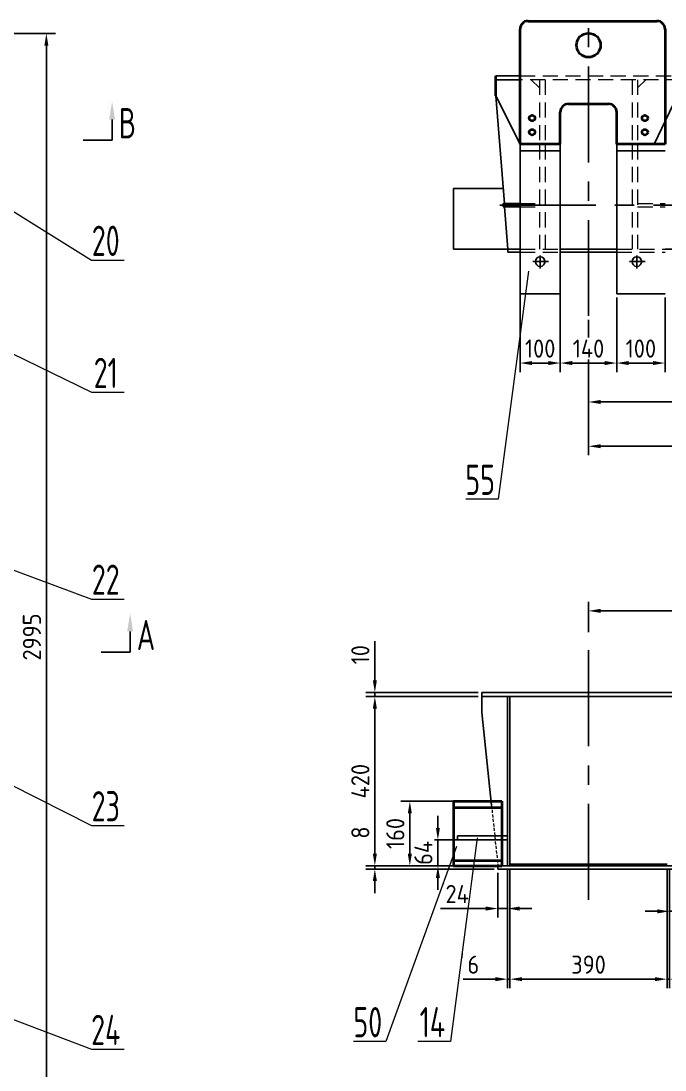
# Model space of a CAD drawing. Header units: millimetres. Extents: x 1747 to 2588, y -325 to 269.
# Drawn here: x 2061.3 to 2167.9, y -45.3 to 128.3 of the extents above; entities that cross this region are included whole.
import ezdxf
from ezdxf import colors
from ezdxf.entities.mleader import LeaderData, LeaderLine
from ezdxf.enums import TextEntityAlignment as Align
from ezdxf.math import Vec2, Vec3

# ---------------------------------------------------------------- set-up
doc = ezdxf.new("R2010")
doc.units = ezdxf.units.MM
doc.linetypes.add('CENTER', pattern=[50.8, 31.75, -6.35, 6.35, -6.35])
doc.linetypes.add('DASHED', pattern=[0.75, 0.5, -0.25])
for name, color, linetype, lineweight in [('1粗实线', 7, 'Continuous', 35), ('4虚线', 2, 'DASHED', 18), ('6标注', 6, 'Continuous', 18)]:
    doc.layers.add(name, color=color, linetype=linetype, lineweight=lineweight)
doc.layers.add('3中心线', color=1, linetype='CENTER')
doc.styles.get("Standard").update_dxf_attribs({"font": 'ISOCP.SHX', "bigfont": 'gbcbig.shx'})
doc.styles.add('wh_1', font='isocp.shx', dxfattribs={"bigfont": 'gbcbig.shx'})
doc.dimstyles.new('ISO-15', dxfattribs={"dimtxt": 3, "dimasz": 2, "dimexe": 1.5, "dimexo": 0.625, "dimgap": 0.9, "dimtad": 1, "dimlfac": 15, "dimdsep": 46, "dimtxsty": 'wh_1', "dimcen": 2.5, "dimadec": 0, "dimazin": 0, "dimtfac": 1, "dimtmove": 0, "dimatfit": 3, "dimfxl": 0.2, "dimtfill": 1, "dimarcsym": 0})

# ---------------------------------------------------------------- blocks, each defined once
blk = doc.blocks.new('*D385')
at = {"layer": '6标注', "color": 0, "lineweight": -2, "ltscale": 0.2, "transparency": 16777216}
for p, q in [((2155.22, 78.83), (2155.22, 63.72)), ((2238.55, 78.83), (2238.55, 63.72)), ((2157.22, 65.22), (2236.55, 65.22))]:
    blk.add_line(p, q, dxfattribs=at)
at = {"layer": '6标注', "color": 0, "ltscale": 0.2, "transparency": 16777216}
for points in [[(2157.22, 65.56), (2157.22, 64.89), (2155.22, 65.22)], [(2236.55, 65.56), (2236.55, 64.89), (2238.55, 65.22)]]:
    blk.add_solid(points, dxfattribs=at)
at = {"layer": 'Defpoints', "color": 0, "ltscale": 0.2, "transparency": 16777216}
for p in [(2155.22, 79.45), (2238.55, 79.45), (2238.55, 65.22)]:
    blk.add_point(p, dxfattribs=at)
at = {"layer": '6标注', "color": 0, "ltscale": 0.2, "transparency": 16777216, "insert": (2196.89, 67.62), "char_height": 3, "attachment_point": 5, "style": 'wh_1', "bg_fill": 3, "box_fill_scale": 1.1, "bg_fill_color": 256, "bg_fill_true_color": 13158600, "bg_fill_transparency": 0}
blk.add_mtext('1250', dxfattribs=at)
blk = doc.blocks.new('*D333')
at = {"layer": '6标注', "color": 0, "lineweight": -2, "ltscale": 0.2, "transparency": 16777216}
for p, q in [((2044.08, 126.18), (2066.98, 126.18)), ((2065.48, 124.18), (2065.48, -71.49)), ((2048.74, -73.49), (2066.98, -73.49))]:
    blk.add_line(p, q, dxfattribs=at)
at = {"layer": '6标注', "color": 0, "ltscale": 0.2, "transparency": 16777216}
for points in [[(2065.14, 124.18), (2065.81, 124.18), (2065.48, 126.18)], [(2065.14, -71.49), (2065.81, -71.49), (2065.48, -73.49)]]:
    blk.add_solid(points, dxfattribs=at)
at = {"layer": 'Defpoints', "color": 0, "ltscale": 0.2, "transparency": 16777216}
for p in [(2043.45, 126.18), (2048.12, -73.49), (2065.48, -73.49)]:
    blk.add_point(p, dxfattribs=at)
at = {"layer": '6标注', "color": 0, "ltscale": 0.2, "transparency": 16777216, "insert": (2063.08, 26.34), "char_height": 3, "attachment_point": 5, "rotation": 90, "style": 'wh_1', "bg_fill": 3, "box_fill_scale": 1.1, "bg_fill_color": 256, "bg_fill_true_color": 13158600, "bg_fill_transparency": 0}
blk.add_mtext('2995', dxfattribs=at)
blk = doc.blocks.new('*D194')
at = {"layer": '6标注', "color": 0, "lineweight": -2, "ltscale": 0.2, "transparency": 16777216}
for p, q in [((2155.22, 78.2), (2155.22, 56.4)), ((2321.89, 74.58), (2321.89, 56.4)), ((2157.22, 57.9), (2319.89, 57.9))]:
    blk.add_line(p, q, dxfattribs=at)
at = {"layer": '6标注', "color": 0, "ltscale": 0.2, "transparency": 16777216}
for points in [[(2157.22, 58.23), (2157.22, 57.57), (2155.22, 57.9)], [(2319.89, 58.23), (2319.89, 57.57), (2321.89, 57.9)]]:
    blk.add_solid(points, dxfattribs=at)
at = {"layer": 'Defpoints', "color": 0, "ltscale": 0.2, "transparency": 16777216}
for p in [(2155.22, 78.83), (2321.89, 75.2), (2321.89, 57.9)]:
    blk.add_point(p, dxfattribs=at)
at = {"layer": '6标注', "color": 0, "ltscale": 0.2, "transparency": 16777216, "insert": (2238.55, 60.4), "char_height": 3, "attachment_point": 5, "style": 'wh_1', "bg_fill": 3, "box_fill_scale": 1.1, "bg_fill_color": 256, "bg_fill_true_color": 13158600, "bg_fill_transparency": 0}
blk.add_mtext('轨 距 2500%%P2.2', dxfattribs=at)
blk = doc.blocks.new('*D195')
at = {"layer": '6标注', "color": 0, "lineweight": -2, "ltscale": 0.2, "transparency": 16777216}
for p, q in [((2150.55, 85.16), (2150.55, 70.16)), ((2159.89, 78.49), (2159.89, 70.16)), ((2152.55, 71.66), (2157.89, 71.66))]:
    blk.add_line(p, q, dxfattribs=at)
at = {"layer": '6标注', "color": 0, "ltscale": 0.2, "transparency": 16777216}
for points in [[(2152.55, 72), (2152.55, 71.33), (2150.55, 71.66)], [(2157.89, 72), (2157.89, 71.33), (2159.89, 71.66)]]:
    blk.add_solid(points, dxfattribs=at)
at = {"layer": 'Defpoints', "color": 0, "ltscale": 0.2, "transparency": 16777216}
for p in [(2150.55, 85.78), (2159.89, 79.12), (2159.89, 71.66)]:
    blk.add_point(p, dxfattribs=at)
at = {"layer": '6标注', "color": 0, "ltscale": 0.2, "transparency": 16777216, "insert": (2155.22, 74.06), "char_height": 3, "attachment_point": 5, "style": 'wh_1', "bg_fill": 3, "box_fill_scale": 1.1, "bg_fill_color": 256, "bg_fill_true_color": 13158600, "bg_fill_transparency": 0}
blk.add_mtext('140', dxfattribs=at)
blk = doc.blocks.new('*D196')
at = {"layer": '6标注', "color": 0, "lineweight": -2, "ltscale": 0.2, "transparency": 16777216}
for p, q in [((2143.89, 85.16), (2143.89, 70.16)), ((2150.55, 85.16), (2150.55, 70.16)), ((2145.89, 71.66), (2148.55, 71.66))]:
    blk.add_line(p, q, dxfattribs=at)
at = {"layer": '6标注', "color": 0, "ltscale": 0.2, "transparency": 16777216}
for points in [[(2145.89, 72), (2145.89, 71.33), (2143.89, 71.66)], [(2148.55, 72), (2148.55, 71.33), (2150.55, 71.66)]]:
    blk.add_solid(points, dxfattribs=at)
at = {"layer": 'Defpoints', "color": 0, "ltscale": 0.2, "transparency": 16777216}
for p in [(2143.89, 85.78), (2150.55, 85.78)]:
    blk.add_point(p, dxfattribs=at)
at = {"layer": '6标注', "color": 0, "ltscale": 0.2, "transparency": 16777216, "insert": (2147.22, 74.06), "char_height": 3, "attachment_point": 5, "style": 'wh_1', "bg_fill": 3, "box_fill_scale": 1.1, "bg_fill_color": 256, "bg_fill_true_color": 13158600, "bg_fill_transparency": 0}
blk.add_mtext('100', dxfattribs=at)
at = {"layer": 'Defpoints', "color": 0, "ltscale": 0.2, "transparency": 16777216}
blk.add_point((2150.55, 71.66), dxfattribs=at)
blk = doc.blocks.new('*D197')
at = {"layer": '6标注', "color": 0, "lineweight": -2, "ltscale": 0.2, "transparency": 16777216}
for p, q in [((2159.89, 82.49), (2159.89, 70.16)), ((2167.89, 82.49), (2167.89, 70.16)), ((2161.89, 71.66), (2165.89, 71.66))]:
    blk.add_line(p, q, dxfattribs=at)
at = {"layer": '6标注', "color": 0, "ltscale": 0.2, "transparency": 16777216}
for points in [[(2161.89, 72), (2161.89, 71.33), (2159.89, 71.66)], [(2165.89, 72), (2165.89, 71.33), (2167.89, 71.66)]]:
    blk.add_solid(points, dxfattribs=at)
at = {"layer": 'Defpoints', "color": 0, "ltscale": 0.2, "transparency": 16777216}
for p in [(2159.89, 83.12), (2167.89, 83.12), (2167.89, 71.66)]:
    blk.add_point(p, dxfattribs=at)
at = {"layer": '6标注', "color": 7, "ltscale": 0.2, "transparency": 16777216, "insert": (2163.89, 74.06), "char_height": 3, "attachment_point": 5, "style": 'wh_1', "bg_fill": 3, "box_fill_scale": 1.1, "bg_fill_color": 256, "bg_fill_true_color": 13158600, "bg_fill_transparency": 0}
blk.add_mtext('100', dxfattribs=at)
blk = doc.blocks.new('*D221')
at = {"layer": '6标注', "color": 0, "lineweight": -2, "ltscale": 0.2, "transparency": 16777216}
for p, q in [((2141.82, -12.13), (2141.82, -31.76)), ((2142.22, -12.13), (2142.22, -31.76)), ((2139.82, -30.26), (2134.49, -30.26)), ((2142.22, -30.26), (2141.82, -30.26)), ((2144.22, -30.26), (2146.22, -30.26))]:
    blk.add_line(p, q, dxfattribs=at)
at = {"layer": '6标注', "color": 0, "ltscale": 0.2, "transparency": 16777216}
for points in [[(2139.82, -29.93), (2139.82, -30.6), (2141.82, -30.26)], [(2144.22, -29.93), (2144.22, -30.6), (2142.22, -30.26)]]:
    blk.add_solid(points, dxfattribs=at)
at = {"layer": 'Defpoints', "color": 0, "ltscale": 0.2, "transparency": 16777216}
for p in [(2141.82, -11.51), (2142.22, -11.51), (2141.82, -30.26)]:
    blk.add_point(p, dxfattribs=at)
at = {"layer": '6标注', "color": 0, "ltscale": 0.2, "transparency": 16777216, "insert": (2136.16, -27.86), "char_height": 3, "attachment_point": 5, "style": 'wh_1', "bg_fill": 3, "box_fill_scale": 1.1, "bg_fill_color": 256, "bg_fill_true_color": 13158600, "bg_fill_transparency": 0}
blk.add_mtext('6', dxfattribs=at)
blk = doc.blocks.new('*D222')
at = {"layer": '6标注', "color": 0, "lineweight": -2, "ltscale": 0.2, "transparency": 16777216}
for p, q in [((2168.22, -12.13), (2168.22, -31.76)), ((2168.62, -12.13), (2168.62, -31.76)), ((2166.22, -30.26), (2164.22, -30.26)), ((2168.22, -30.26), (2168.62, -30.26)), ((2170.62, -30.26), (2175.95, -30.26))]:
    blk.add_line(p, q, dxfattribs=at)
at = {"layer": '6标注', "color": 0, "ltscale": 0.2, "transparency": 16777216}
for points in [[(2166.22, -29.93), (2166.22, -30.6), (2168.22, -30.26)], [(2170.62, -29.93), (2170.62, -30.6), (2168.62, -30.26)]]:
    blk.add_solid(points, dxfattribs=at)
at = {"layer": 'Defpoints', "color": 0, "ltscale": 0.2, "transparency": 16777216}
for p in [(2168.22, -11.51), (2168.62, -11.51), (2168.62, -30.26)]:
    blk.add_point(p, dxfattribs=at)
at = {"layer": '6标注', "color": 0, "ltscale": 0.2, "transparency": 16777216, "insert": (2174.28, -27.86), "char_height": 3, "attachment_point": 5, "style": 'wh_1', "bg_fill": 3, "box_fill_scale": 1.1, "bg_fill_color": 256, "bg_fill_true_color": 13158600, "bg_fill_transparency": 0}
blk.add_mtext('6', dxfattribs=at)
blk = doc.blocks.new('*D223')
at = {"layer": '6标注', "color": 0, "lineweight": -2, "ltscale": 0.2, "transparency": 16777216}
for p, q in [((2119.85, 19.16), (2119.85, 25.66)), ((2136.93, 17.16), (2118.35, 17.16)), ((2136.93, 16.49), (2118.35, 16.49)), ((2119.85, 16.49), (2119.85, 17.16)), ((2119.85, 14.49), (2119.85, 12.49))]:
    blk.add_line(p, q, dxfattribs=at)
at = {"layer": '6标注', "color": 0, "ltscale": 0.2, "transparency": 16777216}
for points in [[(2119.52, 19.16), (2120.19, 19.16), (2119.85, 17.16)], [(2119.52, 14.49), (2120.19, 14.49), (2119.85, 16.49)]]:
    blk.add_solid(points, dxfattribs=at)
at = {"layer": 'Defpoints', "color": 0, "ltscale": 0.2, "transparency": 16777216}
for p in [(2119.85, 17.16), (2137.55, 17.16), (2137.55, 16.49)]:
    blk.add_point(p, dxfattribs=at)
at = {"layer": '6标注', "color": 0, "ltscale": 0.2, "transparency": 16777216, "insert": (2117.45, 23.41), "char_height": 3, "attachment_point": 5, "rotation": 90, "style": 'wh_1', "bg_fill": 3, "box_fill_scale": 1.1, "bg_fill_color": 256, "bg_fill_true_color": 13158600, "bg_fill_transparency": 0}
blk.add_mtext('10', dxfattribs=at)
blk = doc.blocks.new('*D224')
at = {"layer": '6标注', "color": 0, "lineweight": -2, "ltscale": 0.2, "transparency": 16777216}
for p, q in [((2136.93, 16.49), (2118.35, 16.49)), ((2119.85, 14.49), (2119.85, -9.51)), ((2141.2, -11.51), (2118.35, -11.51))]:
    blk.add_line(p, q, dxfattribs=at)
at = {"layer": '6标注', "color": 0, "ltscale": 0.2, "transparency": 16777216}
for points in [[(2119.52, 14.49), (2120.19, 14.49), (2119.85, 16.49)], [(2119.52, -9.51), (2120.19, -9.51), (2119.85, -11.51)]]:
    blk.add_solid(points, dxfattribs=at)
at = {"layer": 'Defpoints', "color": 0, "ltscale": 0.2, "transparency": 16777216}
for p in [(2137.55, 16.49), (2119.85, -11.51), (2141.82, -11.51)]:
    blk.add_point(p, dxfattribs=at)
at = {"layer": '6标注', "color": 0, "ltscale": 0.2, "transparency": 16777216, "insert": (2117.45, 2.49), "char_height": 3, "attachment_point": 5, "rotation": 90, "style": 'wh_1', "bg_fill": 3, "box_fill_scale": 1.1, "bg_fill_color": 256, "bg_fill_true_color": 13158600, "bg_fill_transparency": 0}
blk.add_mtext('420', dxfattribs=at)
blk = doc.blocks.new('*D225')
at = {"layer": '6标注', "color": 0, "lineweight": -2, "ltscale": 0.2, "transparency": 16777216}
for p, q in [((2119.85, -9.51), (2119.85, -4.51)), ((2139.6, -11.51), (2118.35, -11.51)), ((2139.6, -12.04), (2118.35, -12.04)), ((2119.85, -12.04), (2119.85, -11.51)), ((2119.85, -14.04), (2119.85, -16.04))]:
    blk.add_line(p, q, dxfattribs=at)
at = {"layer": '6标注', "color": 0, "ltscale": 0.2, "transparency": 16777216}
for points in [[(2119.52, -9.51), (2120.19, -9.51), (2119.85, -11.51)], [(2119.52, -14.04), (2120.19, -14.04), (2119.85, -12.04)]]:
    blk.add_solid(points, dxfattribs=at)
at = {"layer": 'Defpoints', "color": 0, "ltscale": 0.2, "transparency": 16777216}
for p in [(2119.85, -11.51), (2140.22, -11.51), (2140.22, -12.04)]:
    blk.add_point(p, dxfattribs=at)
at = {"layer": '6标注', "color": 0, "ltscale": 0.2, "transparency": 16777216, "insert": (2117.45, -6.01), "char_height": 3, "attachment_point": 5, "rotation": 90, "style": 'wh_1', "bg_fill": 3, "box_fill_scale": 1.1, "bg_fill_color": 256, "bg_fill_true_color": 13158600, "bg_fill_transparency": 0}
blk.add_mtext('8', dxfattribs=at)
blk = doc.blocks.new('*D226')
at = {"layer": '6标注', "color": 0, "lineweight": -2, "ltscale": 0.2, "transparency": 16777216}
for p, q in [((2155.22, 27.12), (2155.22, 32.16)), ((2239.89, 25.83), (2239.89, 32.16)), ((2157.22, 30.66), (2237.89, 30.66))]:
    blk.add_line(p, q, dxfattribs=at)
at = {"layer": '6标注', "color": 0, "ltscale": 0.2, "transparency": 16777216}
for points in [[(2157.22, 31), (2157.22, 30.33), (2155.22, 30.66)], [(2237.89, 31), (2237.89, 30.33), (2239.89, 30.66)]]:
    blk.add_solid(points, dxfattribs=at)
at = {"layer": 'Defpoints', "color": 0, "ltscale": 0.2, "transparency": 16777216}
for p in [(2239.89, 30.66), (2155.22, 26.49), (2239.89, 25.2)]:
    blk.add_point(p, dxfattribs=at)
at = {"layer": '6标注', "color": 0, "ltscale": 0.2, "transparency": 16777216, "insert": (2197.55, 33.06), "char_height": 3, "attachment_point": 5, "style": 'wh_1', "bg_fill": 3, "box_fill_scale": 1.1, "bg_fill_color": 256, "bg_fill_true_color": 13158600, "bg_fill_transparency": 0}
blk.add_mtext('1270', dxfattribs=at)
blk = doc.blocks.new('*D227')
at = {"layer": '6标注', "color": 0, "lineweight": -2, "ltscale": 0.2, "transparency": 16777216}
for p, q in [((2142.22, -12.13), (2142.22, -31.76)), ((2168.22, -12.13), (2168.22, -31.76)), ((2144.22, -30.26), (2166.22, -30.26))]:
    blk.add_line(p, q, dxfattribs=at)
at = {"layer": '6标注', "color": 0, "ltscale": 0.2, "transparency": 16777216}
for points in [[(2144.22, -29.93), (2144.22, -30.6), (2142.22, -30.26)], [(2166.22, -29.93), (2166.22, -30.6), (2168.22, -30.26)]]:
    blk.add_solid(points, dxfattribs=at)
at = {"layer": 'Defpoints', "color": 0, "ltscale": 0.2, "transparency": 16777216}
for p in [(2142.22, -11.51), (2168.22, -11.51), (2168.22, -30.26)]:
    blk.add_point(p, dxfattribs=at)
at = {"layer": '6标注', "color": 0, "ltscale": 0.2, "transparency": 16777216, "insert": (2155.22, -27.86), "char_height": 3, "attachment_point": 5, "style": 'wh_1', "bg_fill": 3, "box_fill_scale": 1.1, "bg_fill_color": 256, "bg_fill_true_color": 13158600, "bg_fill_transparency": 0}
blk.add_mtext('390', dxfattribs=at)
blk = doc.blocks.new('*D243')
at = {"layer": '6标注', "color": 0, "lineweight": -2, "ltscale": 0.2, "transparency": 16777216}
for p, q in [((2141.82, -12.13), (2141.82, -20.08)), ((2140.22, -12.67), (2140.22, -20.08)), ((2138.22, -18.58), (2130.74, -18.58)), ((2141.82, -18.58), (2140.22, -18.58)), ((2143.82, -18.58), (2145.82, -18.58))]:
    blk.add_line(p, q, dxfattribs=at)
at = {"layer": '6标注', "color": 0, "ltscale": 0.2, "transparency": 16777216}
for points in [[(2138.22, -18.25), (2138.22, -18.92), (2140.22, -18.58)], [(2143.82, -18.25), (2143.82, -18.92), (2141.82, -18.58)]]:
    blk.add_solid(points, dxfattribs=at)
at = {"layer": 'Defpoints', "color": 0, "ltscale": 0.2, "transparency": 16777216}
for p in [(2140.22, -12.04), (2141.82, -11.51), (2140.22, -18.58)]:
    blk.add_point(p, dxfattribs=at)
at = {"layer": '6标注', "color": 0, "ltscale": 0.2, "transparency": 16777216, "insert": (2133.48, -16.18), "char_height": 3, "attachment_point": 5, "style": 'wh_1', "bg_fill": 3, "box_fill_scale": 1.1, "bg_fill_color": 256, "bg_fill_true_color": 13158600, "bg_fill_transparency": 0}
blk.add_mtext('24', dxfattribs=at)
blk = doc.blocks.new('*D244')
at = {"layer": '6标注', "color": 0, "lineweight": -2, "ltscale": 0.2, "transparency": 16777216}
for p, q in [((2168.62, -12.13), (2168.62, -20.54)), ((2170.22, -12.67), (2170.22, -20.54)), ((2166.62, -19.04), (2164.62, -19.04)), ((2168.62, -19.04), (2170.22, -19.04)), ((2172.22, -19.04), (2179.7, -19.04))]:
    blk.add_line(p, q, dxfattribs=at)
at = {"layer": '6标注', "color": 0, "ltscale": 0.2, "transparency": 16777216}
for points in [[(2166.62, -18.71), (2166.62, -19.38), (2168.62, -19.04)], [(2172.22, -18.71), (2172.22, -19.38), (2170.22, -19.04)]]:
    blk.add_solid(points, dxfattribs=at)
at = {"layer": 'Defpoints', "color": 0, "ltscale": 0.2, "transparency": 16777216}
for p in [(2168.62, -11.51), (2170.22, -12.04), (2170.22, -19.04)]:
    blk.add_point(p, dxfattribs=at)
at = {"layer": '6标注', "color": 0, "ltscale": 0.2, "transparency": 16777216, "insert": (2176.96, -16.64), "char_height": 3, "attachment_point": 5, "style": 'wh_1', "bg_fill": 3, "box_fill_scale": 1.1, "bg_fill_color": 256, "bg_fill_true_color": 13158600, "bg_fill_transparency": 0}
blk.add_mtext('24', dxfattribs=at)
blk = doc.blocks.new('K1')
at = {"layer": '1粗实线', "linetype": 'Continuous'}
for p, q in [((17.37, -11.9), (17.37, 7.17)), ((18.71, 8.5), (40.04, 8.5)), ((41.37, 7.17), (41.37, -11.9)), ((24.04, -11.9), (24.04, -6.56)), ((25.37, -5.23), (32.04, -5.23)), ((33.37, -11.9), (33.37, -6.56)), ((24.04, -11.9), (17.37, -11.9)), ((41.37, -11.9), (33.37, -11.9))]:
    blk.add_line(p, q, dxfattribs=at)
for centre, radius in [((28.71, 4.5), 2), ((19.37, -7.56), 0.467), ((38.04, -7.56), 0.467), ((19.37, -9.9), 0.467), ((38.04, -9.9), 0.467)]:
    blk.add_circle(centre, radius, dxfattribs=at)
for centre, start, end in [((18.71, 7.17), 90, 180), ((40.04, 7.17), 0, 90), ((25.37, -6.56), 90, 180), ((32.04, -6.56), 0, 90)]:
    blk.add_arc(centre, 1.33, start, end, dxfattribs=at)
blk = doc.blocks.new('*D415')
at = {"layer": '6标注', "color": 0, "lineweight": -2, "ltscale": 0.2, "transparency": 16777216}
for p, q in [((2130.29, -5.24), (2130.29, -3.24)), ((2134.14, -7.24), (2128.79, -7.24)), ((2130.29, -11.51), (2130.29, -7.24)), ((2134.44, -11.51), (2128.79, -11.51)), ((2130.29, -13.51), (2130.29, -15.51))]:
    blk.add_line(p, q, dxfattribs=at)
at = {"layer": '6标注', "color": 0, "ltscale": 0.2, "transparency": 16777216}
for points in [[(2129.96, -5.24), (2130.62, -5.24), (2130.29, -7.24)], [(2129.96, -13.51), (2130.62, -13.51), (2130.29, -11.51)]]:
    blk.add_solid(points, dxfattribs=at)
at = {"layer": 'Defpoints', "color": 0, "ltscale": 0.2, "transparency": 16777216}
for p in [(2134.77, -7.24), (2135.06, -11.51)]:
    blk.add_point(p, dxfattribs=at)
at = {"layer": '6标注', "color": 0, "ltscale": 0.2, "transparency": 16777216, "insert": (2127.89, -9.37), "char_height": 3, "attachment_point": 5, "rotation": 90, "style": 'wh_1', "bg_fill": 3, "box_fill_scale": 1.1, "bg_fill_color": 256, "bg_fill_true_color": 13158600, "bg_fill_transparency": 0}
blk.add_mtext('64', dxfattribs=at)
at = {"layer": 'Defpoints', "color": 0, "ltscale": 0.2, "transparency": 16777216}
blk.add_point((2130.29, -7.24), dxfattribs=at)
blk = doc.blocks.new('*D416')
at = {"layer": '6标注', "color": 0, "lineweight": -2, "ltscale": 0.2, "transparency": 16777216}
for p, q in [((2135.01, -0.84), (2124.14, -0.84)), ((2125.64, -9.51), (2125.64, -2.84)), ((2134.08, -11.51), (2124.14, -11.51))]:
    blk.add_line(p, q, dxfattribs=at)
at = {"layer": '6标注', "color": 0, "ltscale": 0.2, "transparency": 16777216}
for points in [[(2125.31, -2.84), (2125.98, -2.84), (2125.64, -0.84)], [(2125.31, -9.51), (2125.98, -9.51), (2125.64, -11.51)]]:
    blk.add_solid(points, dxfattribs=at)
at = {"layer": 'Defpoints', "color": 0, "ltscale": 0.2, "transparency": 16777216}
for p in [(2125.64, -0.84), (2135.64, -0.84), (2134.7, -11.51)]:
    blk.add_point(p, dxfattribs=at)
at = {"layer": '6标注', "color": 0, "ltscale": 0.2, "transparency": 16777216, "insert": (2123.24, -6.17), "char_height": 3, "attachment_point": 5, "rotation": 90, "style": 'wh_1', "bg_fill": 3, "box_fill_scale": 1.1, "bg_fill_color": 256, "bg_fill_true_color": 13158600, "bg_fill_transparency": 0}
blk.add_mtext('160', dxfattribs=at)

msp = doc.modelspace()

# ---------------------------------------------------------------- linework, layer by layer
for p, q in [((2139.88743, 119.18375), (2143.88743, 119.18375)), ((2170.5541, 117.18375), (2166.09695, 107.85042)), ((2139.88743, 115.85042), (2141.29269, 98.05042)), ((2143.88743, 107.85042), (2139.88743, 115.85042)), ((2143.88743, 107.85042), (2143.88743, 83.11708)), ((2150.5541, 107.85042), (2143.88743, 107.85042)), ((2150.5541, 107.85042), (2150.5541, 83.11708)), ((2159.88743, 107.85042), (2159.88743, 83.11708)), ((2159.88743, 107.85042), (2167.88743, 107.85042)), ((2150.5541, 106.78375), (2143.88743, 106.78375)), ((2159.88743, 106.78375), (2167.88743, 106.78375)), ((2132.88743, 100.51708), (2141.09796, 100.51708)), ((2132.88743, 90.51708), (2132.88743, 100.51708)), ((2141.08743, 97.51708), (2141.08743, 98.05042)), ((2141.08743, 98.05042), (2143.88743, 98.05042)), ((2141.08743, 97.51708), (2143.88743, 97.51708)), ((2141.3348, 97.51708), (2141.88743, 90.51708)), ((2132.88743, 90.51708), (2141.82076, 90.51708)), ((2143.88743, 90.51708), (2141.88743, 90.51708)), ((2141.88743, 90.51708), (2141.88743, 89.98375)), ((2159.88743, 90.51708), (2150.5541, 90.51708)), ((2170.5541, 90.51708), (2167.88743, 90.51708)), ((2143.88743, 89.98375), (2141.88743, 89.98375)), ((2159.88743, 89.98375), (2150.5541, 89.98375)), ((2337.22076, 17.15999), (2137.5541, 17.15999)), ((2137.5541, 16.49333), (2172.88743, 16.49333)), ((2141.82076, -11.50667), (2141.82076, 16.49333)), ((2142.22076, -11.50667), (2142.22076, 16.49333)), ((2137.5541, 13.82666), (2139.16813, -1.50667)), ((2132.88743, -11.50667), (2132.88743, -1.50667)), ((2133.5541, -6.57334), (2141.82076, -6.57334)), ((2133.5541, -7.24001), (2133.5541, -6.57334)), ((2133.5541, -7.24001), (2141.82076, -7.24001)), ((2140.22076, -11.50667), (2140.22076, -12.04001)), ((2140.22076, -11.50667), (2170.22076, -11.50667)), ((2140.22076, -12.04001), (2170.22076, -12.04001)), ((2142.22076, -11.24001), (2168.22076, -11.24001))]:
    msp.add_line(p, q)
at = {"ltscale": 0.2}
for p, q in [((2143.88743, 118.51708), (2139.88743, 118.51708)), ((2076.3566, 108.5102), (2071.54581, 108.5102)), ((2079.3483, 23.84354), (2074.53751, 23.84354)), ((2137.5541, 16.49333), (2137.5541, 17.15999)), ((2137.5541, 13.82666), (2137.5541, 16.49333))]:
    msp.add_line(p, q, dxfattribs=at)
for centre in [(2147.22076, 88.45042), (2163.22076, 88.45042)]:
    msp.add_circle(centre, 0.8)
at = {"layer": '1粗实线'}
msp.add_line((2139.88743, 115.85042), (2139.88743, 119.18375), dxfattribs=at)
at = {"layer": '3中心线', "ltscale": 0.5}
for p, q in [((2155.22076, 79.45092), (2155.22076, 127.61015)), ((2140.55517, 97.78375), (2336.98647, 97.78375)), ((2155.22076, -17.13919), (2155.22076, 26.4938))]:
    msp.add_line(p, q, dxfattribs=at)
at = {"layer": '3中心线'}
for p, q in [((2147.22076, 87.28208), (2147.22076, 89.46392)), ((2163.22076, 87.28208), (2163.22076, 89.46392)), ((2145.98069, 88.45042), (2148.61487, 88.45042)), ((2161.98069, 88.45042), (2164.61487, 88.45042))]:
    msp.add_line(p, q, dxfattribs=at)
at = {"layer": '4虚线', "ltscale": 5}
for p, q in [((2143.88743, 119.18375), (2225.22076, 119.18375)), ((2170.5541, 118.51708), (2143.88743, 118.51708)), ((2145.7541, 118.51708), (2147.08743, 117.18375)), ((2147.08743, 118.51708), (2147.08743, 107.85042)), ((2148.02076, 118.51708), (2148.02076, 107.85042)), ((2162.42076, 118.51708), (2162.42076, 107.85042)), ((2163.3541, 118.51708), (2163.3541, 107.85042)), ((2163.3541, 117.18375), (2164.68743, 118.51708)), ((2147.08743, 107.85042), (2147.08743, 90.51708)), ((2148.02076, 107.85042), (2148.02076, 90.51708)), ((2162.42076, 107.85042), (2162.42076, 90.51708)), ((2163.3541, 107.85042), (2163.3541, 90.51708)), ((2143.88743, 98.05042), (2147.08743, 98.05042)), ((2143.88743, 97.51708), (2147.08743, 97.51708)), ((2163.3541, 98.05042), (2167.88743, 98.05042)), ((2163.3541, 97.51708), (2167.88743, 97.51708)), ((2143.88743, 90.51708), (2150.5541, 90.51708)), ((2159.88743, 90.51708), (2167.88743, 90.51708)), ((2143.88743, 89.98375), (2150.5541, 89.98375)), ((2159.88743, 89.98375), (2167.88743, 89.98375)), ((2142.22076, -11.17334), (2168.22076, -11.17334))]:
    msp.add_line(p, q, dxfattribs=at)
at = {"layer": '4虚线'}
msp.add_line((2139.16813, -1.50667), (2140.22076, -11.50667), dxfattribs=at)

# ---------------------------------------------------------------- block references
at = {"layer": '1粗实线'}
msp.add_blockref('K1', (2126.51262, 119.74681), dxfattribs=at)

# ---------------------------------------------------------------- texts
at = {"layer": '6标注', "ltscale": 0.2, "style": 'wh_1', "width": 0.75}
for s, p in [('B', (2077.46068, 108.83941)), ('A', (2080.45238, 24.17274))]:
    msp.add_text(s, height=5, dxfattribs=at).set_placement(p)
for s, p in [('20', (2075.30732, 89.37953)), ('21', (2075.30732, 67.52359)), ('55', (2137.2786, 49.8505)), ('22', (2075.30732, 33.32192)), ('23', (2075.30732, -4.15677)), ('24', (2075.30732, -41.16337)), ('50', (2118.68557, -39.87811)), ('14', (2129.37472, -39.87811))]:
    msp.add_text(s, height=5, dxfattribs=at).set_placement(p, align=Align.CENTER)

# ---------------------------------------------------------------- dimensions: what is measured, and where the dimension line sits
at = {"layer": '6标注', "ltscale": 0.2}
dim = msp.add_linear_dim(base=(2065.47645, -73.4898), p1=(2043.45298, 126.17687), p2=(2048.11965, -73.4898), angle=90, dimstyle='ISO-15', dxfattribs=at)
dim.commit()
dim.dimension.update_dxf_attribs({"geometry": '*D333', "text_midpoint": (2063.07615, 26.34354)})

# ---------------------------------------------------------------- leaders
ml = msp.add_multileader_mtext('Standard', dxfattribs=at)
ml.set_content('')
ml.set_leader_properties()
ml.build(insert=Vec2(0, 0))
ml.multileader.update_dxf_attribs({"text_right_attachment_type": 6, "dogleg_length": 0, "arrow_head_size": 3})
ctx = ml.context
ctx.base_point, ctx.char_height, ctx.arrow_head_size, ctx.landing_gap_size, ctx.plane_origin = Vec3(2071.54581, 108.5102), 0.18, 3, 0.09, Vec3(2076.3566, 118.49211)
ctx.right_attachment, ctx.text_align_type = 6, 2
notes = []
notes.append((ctx, [(0, (1, 1, 0), (2071.54581, 108.5102), (1, 0), 0, [(0, [(2076.3566, 114.92975), (2076.3566, 108.5102)], 0, [])])]))
ctx.mtext, ml.multileader.dxf.content_type = None, 0
ml = msp.add_multileader_mtext('Standard', dxfattribs=at)
ml.set_content('')
ml.set_leader_properties()
ml.build(insert=Vec2(0, 0))
ml.multileader.update_dxf_attribs({"text_right_attachment_type": 6, "dogleg_length": 0, "arrow_head_size": 3})
ctx = ml.context
ctx.base_point, ctx.char_height, ctx.arrow_head_size, ctx.landing_gap_size, ctx.plane_origin = Vec3(2074.53751, 23.84354), 0.18, 3, 0.09, Vec3(2079.3483, 33.82544)
ctx.right_attachment, ctx.text_align_type = 6, 2
notes.append((ctx, [(0, (1, 1, 0), (2074.53751, 23.84354), (1, 0), 0, [(0, [(2079.3483, 30.26308), (2079.3483, 23.84354)], 0, [])])]))
ctx.mtext, ml.multileader.dxf.content_type = None, 0
for ctx, leaders in notes:
    for number, flags, end, landing, length, lines in leaders:
        leader = LeaderData()
        leader.index, (leader.has_last_leader_line, leader.has_dogleg_vector, leader.attachment_direction) = number, flags
        leader.last_leader_point, leader.dogleg_vector, leader.dogleg_length = Vec3(end), Vec3(landing), length
        for number, points, colour, breaks in lines:
            line = LeaderLine()
            line.index, line.vertices, line.color, line.breaks = number, Vec3.list(points), colors.encode_raw_color(colour), breaks
            leader.lines.append(line)
        ctx.leaders.append(leader)

# ---------------------------------------------------------------- next in the draw order: linework, layer by layer
at = {"layer": '6标注', "ltscale": 0.2, "flags": 128}
for points in [[(2045.83687, 105.57207), (2072.97292, 88.6759), (2078.35357, 88.6759)], [(2039.95205, 82.88899), (2072.97292, 66.81996), (2078.35357, 66.81996)], [(2038.42688, 45.43091), (2072.97292, 32.6183), (2078.35357, 32.6183)], [(2045.83687, 8.8267), (2072.97292, -4.86039), (2078.35357, -4.86039)], [(2036.86849, -28.1799), (2072.97292, -41.867), (2078.35357, -41.867)]]:
    msp.add_lwpolyline(points, dxfattribs=at)

# ---------------------------------------------------------------- next in the draw order: dimensions: what is measured, and where the dimension line sits
at = {"layer": '6标注', "ltscale": 0.2}
for base, p1, p2, picture, middle in [((2238.5541, 65.22195), (2155.22076, 79.45092), (2238.5541, 79.45092), '*D385', (2196.88743, 67.62224)), ((2239.88743, 30.66227), (2155.22076, 26.4938), (2239.88743, 25.20137), '*D226', (2197.5541, 33.06256)), ((2141.82076, -30.26451), (2142.22076, -11.50667), (2141.82076, -11.50667), '*D221', (2136.15659, -27.86451)), ((2168.62076, -30.26451), (2168.22076, -11.50667), (2168.62076, -11.50667), '*D222', (2174.28494, -27.86451))]:
    dim = msp.add_linear_dim(base=base, p1=p1, p2=p2, dimstyle='ISO-15', dxfattribs=at)
    dim.commit()
    dim.dimension.update_dxf_attribs({"geometry": picture, "text_midpoint": middle})
dim = msp.add_linear_dim(base=(2119.85208, 17.15999), p1=(2137.5541, 16.49333), p2=(2137.5541, 17.15999), angle=90, dimstyle='ISO-15', dxfattribs=at)
dim.commit()
dim.dimension.update_dxf_attribs({"geometry": '*D223', "text_midpoint": (2117.45208, 23.41117)})

# ---------------------------------------------------------------- next in the draw order: dimensions: what is measured, and where the dimension line sits
dim = msp.add_linear_dim(base=(2321.88743, 57.90066), p1=(2155.22076, 78.82592), p2=(2321.88743, 75.20047), text='轨 距 <>%%P2.2', dimstyle='ISO-15', dxfattribs=at)
dim.commit()
dim.dimension.update_dxf_attribs({"geometry": '*D194', "text_midpoint": (2238.5541, 60.40022)})
dim = msp.add_linear_dim(base=(2119.85208, -11.50667), p1=(2137.5541, 16.49333), p2=(2141.82076, -11.50667), angle=90, dimstyle='ISO-15', dxfattribs=at)
dim.commit()
dim.dimension.update_dxf_attribs({"geometry": '*D224', "text_midpoint": (2117.45178, 2.49333)})

# ---------------------------------------------------------------- next in the draw order: linework, layer by layer
at = {"layer": '1粗实线'}
for p, q in [((2132.88743, -0.84001), (2140.88743, -0.84001)), ((2132.88743, -1.8845), (2140.88743, -1.8845))]:
    msp.add_line(p, q, dxfattribs=at)

# ---------------------------------------------------------------- next in the draw order: dimensions: what is measured, and where the dimension line sits
at = {"layer": '6标注', "ltscale": 0.2}
for base, p1, p2, picture, middle in [((2159.88743, 71.66267), (2150.5541, 85.78375), (2159.88743, 79.11708), '*D195', (2155.22076, 74.06267)), ((2168.22076, -30.26451), (2142.22076, -11.50667), (2168.22076, -11.50667), '*D227', (2155.22076, -27.86451))]:
    dim = msp.add_linear_dim(base=base, p1=p1, p2=p2, dimstyle='ISO-15', dxfattribs=at)
    dim.commit()
    dim.dimension.update_dxf_attribs({"geometry": picture, "text_midpoint": middle})
dim = msp.add_linear_dim(base=(2119.85208, -11.50667), p1=(2140.22076, -12.04001), p2=(2140.22076, -11.50667), angle=90, dimstyle='ISO-15', dxfattribs=at)
dim.commit()
dim.dimension.update_dxf_attribs({"geometry": '*D225', "text_midpoint": (2117.45208, -6.00667)})

# ---------------------------------------------------------------- next in the draw order: linework, layer by layer
at = {"layer": '1粗实线'}
msp.add_line((2132.88743, -10.63634), (2140.88743, -10.63634), dxfattribs=at)

# ---------------------------------------------------------------- next in the draw order: dimensions: what is measured, and where the dimension line sits
at = {"layer": '6标注', "ltscale": 0.2}
for base, p1, p2, picture, middle in [((2150.5541, 71.66267), (2143.88743, 85.78375), (2150.5541, 85.78375), '*D196', (2147.22076, 74.06267)), ((2140.22076, -18.58289), (2141.82076, -11.50667), (2140.22076, -12.04001), '*D243', (2133.48267, -16.1826)), ((2170.22076, -19.04251), (2168.62076, -11.50667), (2170.22076, -12.04001), '*D244', (2176.95885, -16.64222))]:
    dim = msp.add_linear_dim(base=base, p1=p1, p2=p2, dimstyle='ISO-15', dxfattribs=at)
    dim.commit()
    dim.dimension.update_dxf_attribs({"geometry": picture, "text_midpoint": middle})
dim = msp.add_linear_dim(base=(2167.88743, 71.66267), p1=(2159.88743, 83.11708), p2=(2167.88743, 83.11708), text='100', dimstyle='ISO-15', override={"dimclrt": 7}, dxfattribs=at)
dim.commit()
dim.dimension.update_dxf_attribs({"geometry": '*D197', "text_midpoint": (2163.88743, 74.06267)})

# ---------------------------------------------------------------- next in the draw order: linework, layer by layer
for p, q in [((2150.5541, 83.11708), (2143.88743, 83.11708)), ((2159.88743, 83.11708), (2167.88743, 83.11708)), ((2132.88743, -11.50667), (2141.82076, -11.50667))]:
    msp.add_line(p, q)
at = {"layer": '1粗实线'}
for p, q in [((2132.88743, -0.84001), (2132.88743, -11.50667)), ((2140.88743, -0.84001), (2140.88743, -11.50667)), ((2132.88743, -11.50667), (2140.88743, -11.50667))]:
    msp.add_line(p, q, dxfattribs=at)
at = {"layer": '6标注', "ltscale": 0.2, "flags": 128}
for points in [[(2145.29456, 86.88224), (2140.27063, 49.14687), (2134.88998, 49.14687)], [(2136.78829, -6.90662), (2132.36675, -40.58174), (2126.9861, -40.58174)], [(2133.37835, -8.29348), (2121.6776, -40.58174), (2116.29695, -40.58174)]]:
    msp.add_lwpolyline(points, dxfattribs=at)

# ---------------------------------------------------------------- next in the draw order: dimensions: what is measured, and where the dimension line sits
at = {"layer": '6标注', "ltscale": 0.2}
dim = msp.add_linear_dim(base=(2130.28987, -7.24001), p1=(2135.06307, -11.50667), p2=(2134.76725, -7.24001), angle=90, dimstyle='ISO-15', dxfattribs=at)
dim.commit()
dim.dimension.update_dxf_attribs({"geometry": '*D415', "text_midpoint": (2130.28987, -9.37334), "dimtype": 160})

# ---------------------------------------------------------------- next in the draw order: dimensions: what is measured, and where the dimension line sits
dim = msp.add_linear_dim(base=(2125.64208, -0.84001), p1=(2134.70382, -11.50667), p2=(2135.63922, -0.84001), angle=90, dimstyle='ISO-15', dxfattribs=at)
dim.commit()
dim.dimension.update_dxf_attribs({"geometry": '*D416', "text_midpoint": (2123.24208, -6.17334)})

doc.saveas('drawing.dxf')
